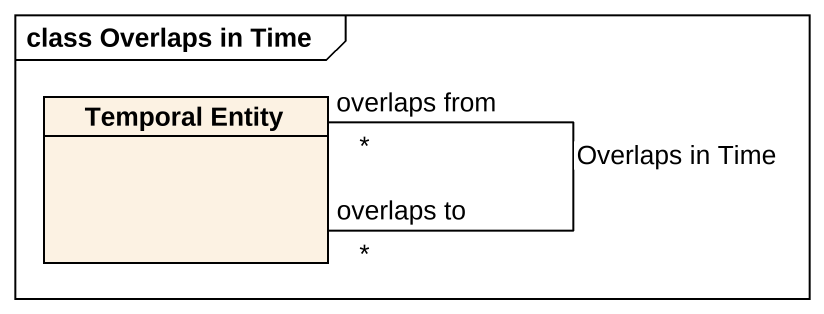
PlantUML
@startuml
mainframe class Overlaps in Time
hide circle
hide empty members
class "Temporal Entity" as Temporal_Entity
Temporal_Entity "overlaps to\n*" -- "overlaps from\n*" Temporal_Entity : Overlaps in Time
@enduml
